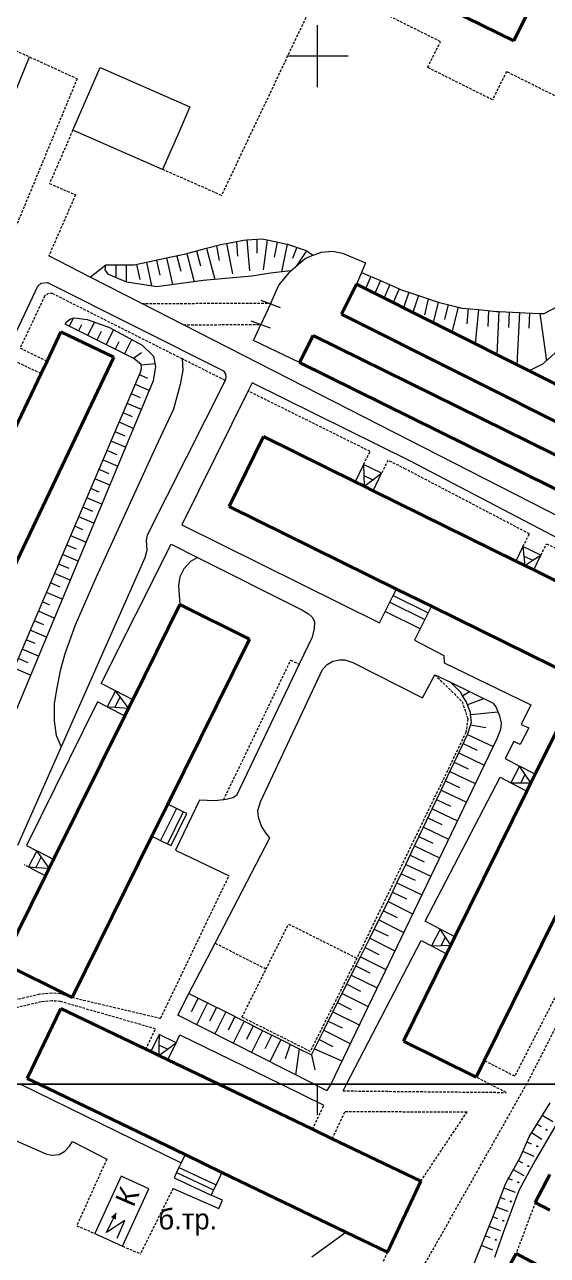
# Model space of a CAD drawing. Extents: x 1000 to 4000, y -5000 to -1000.
# Drawn here: x 2743 to 2844.7, y -3033.3 to -2793.9 of the extents above; entities that cross this region are included whole.
import ezdxf
from ezdxf.enums import TextEntityAlignment as Align

# ---------------------------------------------------------------- set-up
doc = ezdxf.new("R2010")
doc.units = 0
doc.header["$MEASUREMENT"] = 0
doc.linetypes.add('DASHDOT', pattern=[1, 0.5, -0.25, 0, -0.25])
doc.linetypes.add('DASHED', pattern=[0.75, 0.5, -0.25])
for name, color, linetype in [('1', 7, 'CONTINUOUS'), ('11', 7, 'CONTINUOUS'), ('16', 7, 'CONTINUOUS'), ('17', 7, 'CONTINUOUS'), ('24', 7, 'CONTINUOUS'), ('37', 7, 'CONTINUOUS'), ('40', 7, 'CONTINUOUS'), ('6', 7, 'CONTINUOUS'), ('7', 7, 'CONTINUOUS')]:
    doc.layers.add(name, color=color, linetype=linetype)
doc.styles.get("Standard").update_dxf_attribs({"font": 'txt', "height": 0.2})

msp = doc.modelspace()

# ---------------------------------------------------------------- linework, layer by layer
at = {"layer": '1', "color": 253, "linetype": 'Continuous', "lineweight": 0}
for p, q in [((2800, -2806.06), (2800, -2794.02)), ((2805.96, -2800), (2794.04, -2800)), ((3000, -3000), (2000, -3000)), ((2000, -3000), (3000, -3000)), ((2800, -3005.98), (2800, -3000))]:
    msp.add_line(p, q, dxfattribs=at)
at = {"layer": '11', "color": 253, "linetype": 'Continuous', "lineweight": 0}
for p, q in [((2752.37, -2814.4), (2757.7, -2802.24)), ((2757.7, -2802.24), (2775.16, -2809.88)), ((2775.16, -2809.88), (2772.98, -2814.87)), ((2769.84, -2822.05), (2752.37, -2814.4)), ((2772.98, -2814.87), (2769.84, -2822.05)), ((2797.67, -2839.3), (2799.14, -2838.75)), ((2799.14, -2838.75), (2800.78, -2838.14)), ((2800.78, -2838.14), (2802.93, -2837.94)), ((2802.93, -2837.94), (2804.87, -2838.33)), ((2804.87, -2838.33), (2809.34, -2840.24)), ((2794.81, -2841.77), (2797.67, -2839.3)), ((2809.34, -2840.24), (2808.55, -2842.08)), ((2792.48, -2844.56), (2794.81, -2841.77)), ((2808.55, -2842.08), (2807.58, -2844.36)), ((2790.88, -2848.06), (2792.48, -2844.56)), ((2792.77, -2848.95), (2789.01, -2847.57)), ((2790.85, -2852.92), (2787.09, -2851.54)), ((2787.55, -2855.34), (2788.97, -2852.23)), ((2796.51, -2859.64), (2787.55, -2855.34))]:
    msp.add_line(p, q, dxfattribs=at)
at = {"layer": '16', "color": 253, "linetype": 'Continuous', "lineweight": 0}
for p, q in [((2761.74, -3017.87), (2756.62, -3029)), ((2767.17, -3020.37), (2761.74, -3017.87)), ((2762.05, -3031.5), (2767.17, -3020.37)), ((2758.91, -3028.82), (2760.81, -3024.98)), ((2762.46, -3026.48), (2758.91, -3028.82)), ((2761, -3029.91), (2762.46, -3026.48)), ((2756.62, -3029), (2762.05, -3031.5))]:
    msp.add_line(p, q, dxfattribs=at)
msp.add_solid([(2760.81, -3024.98), (2760.75, -3026.31), (2759.76, -3025.86)], dxfattribs=at)
at = {"layer": '24', "color": 253, "linetype": 'DASHED', "lineweight": 0}
for p, q in [((2800.93, -2785.74), (2781.29, -2827.12)), ((2823.92, -2797.21), (2800.93, -2785.74)), ((2714.59, -2786.7), (2743.96, -2800.18)), ((2821.42, -2802.21), (2823.92, -2797.21)), ((2743.96, -2800.18), (2753.2, -2804.41)), ((2834.03, -2808.51), (2821.42, -2802.21)), ((2836.77, -2803.03), (2834.03, -2808.51)), ((2902.51, -2835.85), (2836.77, -2803.03)), ((2753.2, -2804.41), (2740.37, -2835.36)), ((2752.37, -2814.4), (2747.83, -2824.79)), ((2781.29, -2827.12), (2769.84, -2822.05)), ((2747.83, -2824.79), (2752.88, -2827)), ((2752.88, -2827), (2747.68, -2838.88)), ((2747.65, -2846.18), (2746.88, -2846.7)), ((2748.37, -2846.18), (2747.65, -2846.18)), ((2773.66, -2858.91), (2748.37, -2846.18)), ((2746.88, -2846.7), (2742.09, -2856.81)), ((2765.78, -2848.13), (2790.88, -2848.06)), ((2773.89, -2852.27), (2788.97, -2852.23)), ((2742.09, -2856.81), (2747.35, -2859.32)), ((2746.18, -2861.78), (2740.92, -2859.27)), ((2782, -2863.1), (2773.66, -2858.91)), ((2810.21, -2876.91), (2786.47, -2865.15)), ((2808.96, -2879.43), (2810.21, -2876.91)), ((2813.7, -2878.64), (2812.47, -2881.12)), ((2817.13, -2880.34), (2813.7, -2878.64)), ((2841.24, -2892.95), (2817.13, -2880.34)), ((2839.97, -2895.4), (2841.24, -2892.95)), ((2843.47, -2897.08), (2844.57, -2894.86)), ((2844.57, -2894.86), (2864.7, -2904.81)), ((2781.72, -2944.66), (2794.75, -2917.52)), ((2794.75, -2917.52), (2796.43, -2918.32)), ((2822.81, -2920.34), (2828.13, -2925.57)), ((2828.13, -2925.57), (2829.25, -2928.93)), ((2829.25, -2928.93), (2828.88, -2931.55)), ((2828.88, -2931.55), (2807.65, -2975.48)), ((2743.75, -2957.72), (2742.97, -2957.32)), ((2769.45, -2987.17), (2782.76, -2959.45)), ((2789.96, -2977.61), (2794.35, -2968.83)), ((2794.35, -2968.83), (2807.65, -2975.48)), ((2789.96, -2977.61), (2780.05, -2972.58)), ((2851.97, -2971.82), (2838.37, -2998.44)), ((2854.44, -2973.05), (2840.67, -3000)), ((2807.65, -2975.48), (2798.58, -2993.61)), ((2785.28, -2986.96), (2789.96, -2977.61)), ((2745.94, -2982.5), (2727.73, -2986.79)), ((2748.31, -2982.28), (2745.94, -2982.5)), ((2749.88, -2982.42), (2748.31, -2982.28)), ((2752.21, -2983.1), (2749.88, -2982.42)), ((2746.18, -2983.98), (2727.82, -2988.31)), ((2748.32, -2983.78), (2746.18, -2983.98)), ((2749.94, -2983.91), (2748.32, -2983.78)), ((2751.13, -2984.25), (2749.94, -2983.91)), ((2768.46, -2989.24), (2751.13, -2984.25)), ((2752.21, -2983.1), (2769.45, -2987.17)), ((2798.58, -2993.61), (2785.28, -2986.96)), ((2766.56, -2993.18), (2768.46, -2989.24)), ((2838.37, -2998.44), (2832.45, -2995.42)), ((2833.57, -3000), (2830.87, -2998.62)), ((2804.96, -3001.29), (2836.69, -3001.59)), ((2819.85, -3036.78), (2840.67, -3000)), ((2836.69, -3001.59), (2833.57, -3000)), ((2799.02, -3008.75), (2801.23, -3004.05)), ((2802.87, -3010.6), (2805.36, -3005.3)), ((2805.36, -3005.3), (2829.11, -3005.37)), ((2820.09, -3018.85), (2829.11, -3005.37)), ((2758.96, -3014.58), (2753.12, -3027.51)), ((2771.88, -3020.26), (2765.51, -3032.98)), ((2842.38, -3023.01), (2838.64, -3032.91)), ((2753.12, -3027.51), (2756.62, -3029)), ((2762.05, -3031.5), (2765.51, -3032.98)), ((2813.6, -3032.65), (2812.66, -3034.64))]:
    msp.add_line(p, q, dxfattribs=at)
at = {"layer": '24', "color": 253, "linetype": 'Continuous', "lineweight": 0}
for p, q in [((2755.76, -2843.01), (2747.68, -2838.88)), ((2746.23, -2844.16), (2747.41, -2844.05)), ((2747.41, -2844.05), (2781.66, -2861.2)), ((2765.78, -2848.13), (2755.76, -2843.01)), ((2700.99, -2938.91), (2745.58, -2844.75)), ((2745.58, -2844.75), (2746.23, -2844.16)), ((2773.89, -2852.27), (2765.78, -2848.13)), ((2790.88, -2848.06), (2788.97, -2852.23)), ((2881.57, -2907.26), (2773.89, -2852.27)), ((2782, -2863.1), (2766.86, -2893.19)), ((2781.66, -2861.2), (2782.05, -2861.89)), ((2782.03, -2863.05), (2782, -2863.1)), ((2782.16, -2862.49), (2782.03, -2863.05)), ((2782.05, -2861.89), (2782.16, -2862.49)), ((2786.47, -2865.15), (2773.59, -2891.16)), ((2787.27, -2863.55), (2786.47, -2865.15)), ((2817.94, -2878.74), (2787.27, -2863.55)), ((2880.44, -2911.42), (2817.94, -2878.74)), ((2773.59, -2891.16), (2812.08, -2910.24)), ((2766.86, -2893.19), (2766.61, -2894.23)), ((2766.61, -2894.23), (2766.74, -2896.18)), ((2757.89, -2922.05), (2771.51, -2894.95)), ((2766.74, -2896.18), (2766.37, -2897.6)), ((2771.51, -2894.95), (2776.62, -2897.52)), ((2766.37, -2897.6), (2750.08, -2934.37)), ((2776.62, -2897.52), (2796.96, -2907.75)), ((2796.96, -2907.75), (2798.24, -2908.52)), ((2798.24, -2908.52), (2798.95, -2909.17)), ((2812.08, -2910.24), (2813.16, -2908.05)), ((2798.95, -2909.17), (2799.4, -2910.01)), ((2799.4, -2910.01), (2799.34, -2911.37)), ((2798.95, -2913.06), (2796.43, -2918.32)), ((2799.34, -2911.37), (2798.95, -2913.06)), ((2819.98, -2911.42), (2818.85, -2913.63)), ((2818.85, -2913.63), (2824.59, -2916.58)), ((2801.85, -2918.33), (2802.95, -2917.68)), ((2802.95, -2917.68), (2804.25, -2917.42)), ((2804.25, -2917.42), (2805.29, -2917.42)), ((2805.29, -2917.42), (2806.85, -2917.94)), ((2806.85, -2917.94), (2820.41, -2924.82)), ((2824.59, -2916.58), (2824.63, -2918.06)), ((2824.63, -2918.06), (2841.51, -2926.18)), ((2796.43, -2918.32), (2784.22, -2943.82)), ((2788.87, -2945.07), (2800.94, -2919.3)), ((2800.94, -2919.3), (2801.85, -2918.33)), ((2820.41, -2924.82), (2822.81, -2920.34)), ((2822.81, -2920.34), (2825.86, -2921.82)), ((2760.68, -2923.45), (2757.89, -2922.05)), ((2825.86, -2921.82), (2834.17, -2925.86)), ((2757.18, -2925.64), (2743.32, -2953.59)), ((2759.06, -2926.57), (2757.18, -2925.64)), ((2834.17, -2925.86), (2834.76, -2926.7)), ((2834.76, -2926.7), (2835.4, -2928.33)), ((2841.51, -2926.18), (2839.65, -2930.03)), ((2835.4, -2928.33), (2835.73, -2929.76)), ((2835.73, -2929.76), (2835.6, -2930.99)), ((2839.65, -2930.03), (2841.13, -2930.64)), ((2835.6, -2930.99), (2834.89, -2932.81)), ((2841.13, -2930.64), (2839.41, -2933.94)), ((2750.08, -2934.37), (2741.58, -2953.55)), ((2834.89, -2932.81), (2802.55, -3000)), ((2838.2, -2933.31), (2836.48, -2936.64)), ((2839.41, -2933.94), (2838.2, -2933.31)), ((2836.48, -2936.64), (2839.31, -2938.11)), ((2820.93, -2968.3), (2835.51, -2940.26)), ((2835.51, -2940.26), (2837.62, -2941.36)), ((2782.21, -2944.6), (2781.72, -2944.66)), ((2783.51, -2944.28), (2782.21, -2944.6)), ((2784.22, -2943.82), (2783.51, -2944.28)), ((2777.02, -2944.73), (2772.35, -2954.45)), ((2780, -2944.86), (2777.02, -2944.73)), ((2781.72, -2944.66), (2780, -2944.86)), ((2788.35, -2946.75), (2788.87, -2945.07)), ((2788.49, -2948.02), (2788.35, -2946.75)), ((2789.07, -2949.78), (2788.49, -2948.02)), ((2789.91, -2951.08), (2789.07, -2949.78)), ((2790.69, -2952.05), (2789.91, -2951.08)), ((2743.32, -2953.59), (2745.37, -2954.61)), ((2780.05, -2972.58), (2790.69, -2952.05)), ((2772.35, -2954.45), (2782.76, -2959.45)), ((2823.86, -2969.82), (2820.93, -2968.3)), ((2774.97, -2982.36), (2780.05, -2972.58)), ((2805.63, -3000), (2820.17, -2972.03)), ((2820.17, -2972.03), (2822.17, -2973.07)), ((2772.78, -2986.57), (2774.97, -2982.36)), ((2799.36, -3000), (2772.78, -2986.57)), ((2772.46, -2991.97), (2773.21, -2990.41)), ((2773.21, -2990.41), (2792.91, -3000)), ((2742.16, -3000), (2773.45, -3015.26)), ((2792.91, -3000), (2801.23, -3004.05)), ((2799.36, -3000), (2801.83, -3001.2)), ((2802.55, -3000), (2801.83, -3001.2)), ((2804.96, -3001.29), (2805.63, -3000)), ((2732.84, -3007.27), (2747.14, -3013.51)), ((2751.7, -3012.05), (2752.27, -3011.15)), ((2752.27, -3011.15), (2758.96, -3014.58)), ((2747.14, -3013.51), (2748.21, -3013.8)), ((2748.21, -3013.8), (2749.73, -3013.68)), ((2749.73, -3013.68), (2750.8, -3013.01)), ((2750.8, -3013.01), (2751.7, -3012.05)), ((2771.88, -3020.26), (2780.78, -3024.15)), ((2781.49, -3022.53), (2779.29, -3021.56)), ((2780.78, -3024.15), (2781.49, -3022.53))]:
    msp.add_line(p, q, dxfattribs=at)
at = {"layer": '37', "color": 253, "linetype": 'Continuous', "lineweight": 0}
for p, q in [((2778.39, -2837.39), (2781.42, -2836.6)), ((2780.32, -2836.89), (2780.86, -2839.75)), ((2781.42, -2836.6), (2782.27, -2836.44)), ((2782.27, -2836.44), (2785.57, -2835.82)), ((2782.27, -2836.44), (2783.46, -2842.38)), ((2784.23, -2836.07), (2784.43, -2838.91)), ((2785.57, -2835.82), (2786.22, -2835.77)), ((2786.22, -2835.77), (2789.21, -2835.56)), ((2786.22, -2835.77), (2786.72, -2841.77)), ((2788.17, -2835.63), (2788.19, -2838.36)), ((2789.21, -2835.56), (2790.19, -2835.76)), ((2790.19, -2835.76), (2789.43, -2841.61)), ((2790.19, -2835.76), (2794.1, -2836.59)), ((2792.14, -2836.18), (2791.53, -2839.11)), ((2794.1, -2836.59), (2792.96, -2841.98)), ((2794.1, -2836.59), (2794.14, -2836.6)), ((2794.14, -2836.6), (2797.61, -2837.73)), ((2766.71, -2840.11), (2770.62, -2839.27)), ((2770.62, -2839.27), (2774.02, -2838.55)), ((2770.62, -2839.27), (2771.73, -2844.47)), ((2772.59, -2838.92), (2773.36, -2841.82)), ((2774.02, -2838.55), (2774.52, -2838.41)), ((2774.52, -2838.41), (2778.39, -2837.39)), ((2774.52, -2838.41), (2775.97, -2843.89)), ((2776.46, -2837.9), (2777.22, -2840.8)), ((2778.39, -2837.39), (2779.99, -2843.44)), ((2795.94, -2837.19), (2795.13, -2839.41)), ((2797.87, -2837.9), (2795.93, -2840.81)), ((2797.61, -2837.73), (2797.87, -2837.9)), ((2797.87, -2837.9), (2799.14, -2838.75)), ((2758.68, -2841.57), (2758.76, -2840.62)), ((2759.33, -2842.47), (2758.68, -2841.57)), ((2758.76, -2840.62), (2762.76, -2840.62)), ((2760.76, -2840.62), (2760.76, -2843.07)), ((2762.76, -2840.62), (2762.76, -2843.91)), ((2762.76, -2840.62), (2764.28, -2840.62)), ((2764.28, -2840.62), (2766.71, -2840.11)), ((2764.75, -2840.52), (2765.38, -2843.46)), ((2766.71, -2840.11), (2767.69, -2844.71)), ((2768.66, -2839.69), (2769.29, -2842.62)), ((2762.9, -2843.97), (2759.33, -2842.47)), ((2768.74, -2844.88), (2762.9, -2843.97)), ((2777.75, -2843.64), (2768.74, -2844.88)), ((2787.18, -2842.8), (2777.75, -2843.64)), ((2790.86, -2842.22), (2787.18, -2842.8)), ((2794.81, -2841.77), (2790.86, -2842.22)), ((2808.55, -2842.08), (2812.22, -2843.67)), ((2810.39, -2842.88), (2809.36, -2845.26)), ((2812.22, -2843.67), (2811.15, -2846.15)), ((2812.22, -2843.67), (2815.89, -2845.26)), ((2862.28, -2843.4), (2843.78, -2859.96)), ((2814.06, -2844.47), (2812.94, -2847.05)), ((2815.89, -2845.26), (2814.73, -2847.95)), ((2815.89, -2845.26), (2816.15, -2845.38)), ((2816.15, -2845.38), (2819.66, -2846.59)), ((2817.78, -2845.94), (2816.8, -2848.77)), ((2819.66, -2846.59), (2818.53, -2849.86)), ((2819.66, -2846.59), (2823.29, -2847.84)), ((2821.55, -2847.24), (2820.8, -2850.32)), ((2823.45, -2847.88), (2822.49, -2851.84)), ((2823.29, -2847.84), (2823.45, -2847.88)), ((2823.45, -2847.88), (2827.34, -2848.83)), ((2825.39, -2848.36), (2824.68, -2851.27)), ((2827.34, -2848.83), (2826.16, -2853.69)), ((2827.34, -2848.83), (2828.09, -2849.01)), ((2844.08, -2850.08), (2846.68, -2848.72)), ((2751.14, -2851.71), (2751.92, -2851.12)), ((2752.49, -2850.92), (2751.67, -2852.56)), ((2751.92, -2851.12), (2752.7, -2850.95)), ((2752.7, -2850.95), (2755.17, -2851.27)), ((2828.09, -2849.01), (2831.3, -2849.32)), ((2829.31, -2849.13), (2829.02, -2852.11)), ((2831.3, -2849.32), (2830.66, -2855.95)), ((2831.3, -2849.32), (2834.84, -2849.66)), ((2833.28, -2849.59), (2833.15, -2852.59)), ((2834.84, -2849.66), (2835.28, -2849.68)), ((2835.28, -2849.68), (2834.89, -2858.07)), ((2835.28, -2849.68), (2839.28, -2849.87)), ((2837.28, -2849.78), (2837.14, -2852.77)), ((2839.28, -2849.87), (2838.81, -2860.04)), ((2839.28, -2849.87), (2840.43, -2849.92)), ((2840.43, -2849.92), (2843.28, -2850.05)), ((2841.28, -2849.96), (2841.14, -2852.95)), ((2843.28, -2850.05), (2844.55, -2859.28)), ((2843.28, -2850.05), (2844.08, -2850.08)), ((2750.88, -2852.16), (2751.14, -2851.71)), ((2764.25, -2858.85), (2750.88, -2852.16)), ((2754.04, -2852.29), (2753.46, -2853.45)), ((2755.17, -2851.27), (2759.51, -2852.77)), ((2756.55, -2851.75), (2755.25, -2854.35)), ((2757.89, -2853.55), (2757.04, -2855.24)), ((2760.3, -2853.19), (2758.83, -2856.14)), ((2759.51, -2852.77), (2765.88, -2856.21)), ((2761.33, -2855.61), (2760.62, -2857.03)), ((2763.82, -2855.1), (2762.41, -2857.93)), ((2765.73, -2857.75), (2764.19, -2858.82)), ((2765.88, -2856.21), (2768.08, -2858.35)), ((2768.08, -2858.35), (2768.47, -2860.36)), ((2765.68, -2860.02), (2764.25, -2858.85)), ((2765.55, -2861.51), (2765.74, -2860.8)), ((2768.38, -2859.89), (2765.68, -2860.11)), ((2765.74, -2860.8), (2765.68, -2860.02)), ((2768.47, -2860.36), (2768.02, -2863.16)), ((2843.78, -2859.96), (2841.18, -2861.23)), ((2729.14, -2946.63), (2765.55, -2861.51)), ((2768.02, -2863.16), (2734.16, -2944.36)), ((2766.96, -2862.74), (2765.32, -2862.04)), ((2767.24, -2865.03), (2764.54, -2863.88)), ((2765.7, -2868.72), (2762.96, -2867.56)), ((2765.51, -2866.47), (2763.75, -2865.72)), ((2764, -2870.18), (2762.18, -2869.39)), ((2764.16, -2872.42), (2761.39, -2871.23)), ((2762.62, -2876.11), (2759.82, -2874.91)), ((2762.58, -2873.92), (2760.6, -2873.07)), ((2760.96, -2877.57), (2759.03, -2876.75)), ((2761.08, -2879.8), (2758.24, -2878.59)), ((2759.54, -2883.49), (2756.67, -2882.27)), ((2759.45, -2881.28), (2757.46, -2880.43)), ((2757.52, -2884.8), (2755.89, -2884.11)), ((2758, -2887.18), (2755.1, -2885.94)), ((2756.28, -2888.62), (2754.31, -2887.78)), ((2754.31, -2892.13), (2752.74, -2891.46)), ((2756.46, -2890.88), (2753.53, -2889.62)), ((2754.92, -2894.57), (2751.95, -2893.3)), ((2753.05, -2895.95), (2751.17, -2895.14)), ((2751.67, -2899.7), (2749.59, -2898.82)), ((2753.38, -2898.26), (2750.38, -2896.98)), ((2751.84, -2901.95), (2748.81, -2900.66)), ((2749.87, -2903.29), (2748.02, -2902.49)), ((2747.88, -2906.78), (2746.45, -2906.17)), ((2750.3, -2905.65), (2747.23, -2904.33)), ((2748.76, -2909.34), (2745.66, -2908.01)), ((2746.73, -2910.64), (2744.87, -2909.85)), ((2747.22, -2913.03), (2744.09, -2911.69)), ((2745.68, -2916.72), (2742.51, -2915.37)), ((2745.01, -2914.26), (2743.3, -2913.53)), ((2743.69, -2918.05), (2741.73, -2917.2)), ((2744.15, -2920.41), (2740.94, -2919.04)), ((2827.8, -2923.76), (2825.86, -2921.82)), ((2828.2, -2924.43), (2827.8, -2923.76)), ((2828.2, -2924.43), (2829.55, -2923.61)), ((2828.9, -2925.57), (2828.2, -2924.43)), ((2829.24, -2926.14), (2832.39, -2924.99)), ((2829.74, -2927.72), (2828.9, -2925.57)), ((2829.78, -2928.07), (2829.74, -2927.72)), ((2829.78, -2928.07), (2835.08, -2927.53)), ((2829.22, -2931.87), (2829.94, -2929.6)), ((2829.94, -2929.6), (2829.78, -2928.07)), ((2829.78, -2930.08), (2832.77, -2930.58)), ((2827.47, -2935.56), (2829.19, -2931.95)), ((2829.19, -2931.95), (2829.22, -2931.87)), ((2829.19, -2931.95), (2834.16, -2934.31)), ((2828.33, -2933.75), (2831.04, -2935.04)), ((2825.75, -2939.17), (2827.47, -2935.56)), ((2826.61, -2937.37), (2829.32, -2938.66)), ((2827.47, -2935.56), (2832.43, -2937.92)), ((2824.03, -2942.78), (2825.75, -2939.17)), ((2825.75, -2939.17), (2830.69, -2941.52)), ((2824.89, -2940.98), (2827.6, -2942.27)), ((2822.31, -2946.4), (2824.03, -2942.78)), ((2823.17, -2944.59), (2825.88, -2945.88)), ((2824.03, -2942.78), (2828.96, -2945.13)), ((2820.59, -2950.01), (2822.31, -2946.4)), ((2822.31, -2946.4), (2827.22, -2948.73)), ((2821.45, -2948.2), (2824.16, -2949.49)), ((2818.88, -2953.62), (2820.59, -2950.01)), ((2820.59, -2950.01), (2825.49, -2952.34)), ((2817.16, -2957.23), (2818.88, -2953.62)), ((2818.88, -2953.62), (2823.75, -2955.94)), ((2819.74, -2951.81), (2822.45, -2953.1)), ((2818.02, -2955.43), (2820.73, -2956.72)), ((2815.44, -2960.84), (2817.16, -2957.23)), ((2817.16, -2957.23), (2822.02, -2959.54)), ((2813.85, -2964.18), (2815.44, -2960.84)), ((2815.44, -2960.84), (2820.28, -2963.15)), ((2816.3, -2959.04), (2819.01, -2960.33)), ((2814.58, -2962.65), (2817.29, -2963.94)), ((2811.93, -2968.03), (2813.72, -2964.45)), ((2813.72, -2964.45), (2813.85, -2964.18)), ((2813.72, -2964.45), (2818.5, -2966.85)), ((2810.14, -2971.61), (2811.93, -2968.03)), ((2811.93, -2968.03), (2816.77, -2970.45)), ((2812.82, -2966.24), (2815.51, -2967.58)), ((2811.03, -2969.82), (2813.72, -2971.16)), ((2808.35, -2975.19), (2810.14, -2971.61)), ((2810.14, -2971.61), (2815.03, -2974.06)), ((2806.56, -2978.76), (2808.35, -2975.19)), ((2808.35, -2975.19), (2813.3, -2977.66)), ((2809.24, -2973.4), (2811.93, -2974.74)), ((2807.46, -2976.98), (2810.14, -2978.32)), ((2804.77, -2982.34), (2806.56, -2978.76)), ((2806.56, -2978.76), (2811.57, -2981.26)), ((2774.97, -2982.36), (2778.55, -2984.15)), ((2802.99, -2985.92), (2804.77, -2982.34)), ((2804.77, -2982.34), (2809.83, -2984.87)), ((2805.67, -2980.55), (2808.35, -2981.9)), ((2776.76, -2983.25), (2775.42, -2985.93)), ((2778.55, -2984.15), (2776.42, -2988.41)), ((2778.55, -2984.15), (2782.13, -2985.94)), ((2780.34, -2985.04), (2778.99, -2987.72)), ((2803.88, -2984.13), (2806.56, -2985.47)), ((2782.13, -2985.94), (2779.99, -2990.21)), ((2782.13, -2985.94), (2785.7, -2987.73)), ((2783.91, -2986.83), (2782.57, -2989.51)), ((2801.2, -2989.5), (2802.99, -2985.92)), ((2802.09, -2987.71), (2804.78, -2989.05)), ((2802.99, -2985.92), (2808.09, -2988.47)), ((2785.7, -2987.73), (2783.56, -2992.02)), ((2785.7, -2987.73), (2789.28, -2989.52)), ((2787.49, -2988.62), (2786.15, -2991.3)), ((2789.28, -2989.52), (2787.13, -2993.82)), ((2789.28, -2989.52), (2792.86, -2991.31)), ((2799.41, -2993.08), (2801.2, -2989.5)), ((2801.2, -2989.5), (2806.36, -2992.08)), ((2791.07, -2990.41), (2789.73, -2993.09)), ((2792.86, -2991.31), (2790.7, -2995.62)), ((2792.86, -2991.31), (2796.43, -2993.1)), ((2794.65, -2992.2), (2793.72, -2995.04)), ((2800.3, -2991.29), (2802.99, -2992.63)), ((2796.43, -2993.1), (2795.68, -2998.14)), ((2796.43, -2993.1), (2798.81, -2994.28)), ((2798.81, -2994.28), (2799.41, -2993.08)), ((2798.81, -2994.28), (2799.49, -2997.17)), ((2799.41, -2993.08), (2804.75, -2995.43)), ((2841.18, -3010.21), (2845.24, -3003.61)), ((2847.99, -3005.2), (2842.33, -3014.85)), ((2845.78, -3007.32), (2843.73, -3006.06)), ((2843.54, -3008.29), (2842.69, -3007.76)), ((2839.44, -3014.27), (2841.18, -3010.21)), ((2841.66, -3011.64), (2840.74, -3011.25)), ((2843.68, -3010.73), (2841.64, -3009.47)), ((2842.15, -3014.03), (2839.95, -3013.09)), ((2836.66, -3019.25), (2839.44, -3014.27)), ((2839.97, -3015.38), (2839.09, -3014.89)), ((2842.33, -3014.85), (2839.17, -3020.66)), ((2837.95, -3018.68), (2837.01, -3018.32)), ((2840.21, -3017.81), (2838.12, -3016.64)), ((2834.11, -3025.85), (2836.66, -3019.25)), ((2839.17, -3020.66), (2836.21, -3028.72)), ((2838.53, -3021.05), (2836.29, -3020.19)), ((2836.51, -3022.41), (2835.57, -3022.05)), ((2830.51, -3034.89), (2834.11, -3025.85)), ((2835.06, -3026.16), (2834.13, -3025.78)), ((2837.09, -3024.78), (2834.85, -3023.92)), ((2835.62, -3028.53), (2833.39, -3027.64)), ((2833.58, -3029.87), (2832.65, -3029.5)), ((2836.21, -3028.72), (2834.43, -3033.67)), ((2834.14, -3032.25), (2831.91, -3031.36))]:
    msp.add_line(p, q, dxfattribs=at)
at = {"layer": '37', "color": 253, "linetype": 'DASHDOT', "lineweight": 0}
for centre in [(2844.58, -3008.86), (2842.77, -3012.06), (2841.03, -3015.91), (2839.08, -3019.06), (2837.64, -3022.79), (2836.19, -3026.54), (2834.71, -3030.26)]:
    msp.add_circle(centre, 0.1, dxfattribs=at)
at = {"layer": '40', "color": 253, "linetype": 'Continuous', "lineweight": 0}
for p, q in [((2733.16, -2826.48), (2743.96, -2800.18)), ((2755.76, -2843.01), (2758.76, -2840.62)), ((2773.66, -2858.91), (2773.8, -2861.09)), ((2773.8, -2861.09), (2773.28, -2863.89)), ((2773.28, -2863.89), (2771.98, -2868.67)), ((2771.98, -2868.67), (2768.47, -2876.14)), ((2768.47, -2876.14), (2756.93, -2901.35)), ((2775.29, -2898.29), (2773.99, -2899.72)), ((2776.62, -2897.52), (2775.29, -2898.29)), ((2756.93, -2901.35), (2752.84, -2910.71)), ((2773.21, -2901.28), (2772.95, -2902.97)), ((2773.99, -2899.72), (2773.21, -2901.28)), ((2772.95, -2902.97), (2773.2, -2906.7)), ((2752.84, -2910.71), (2750.78, -2916.27)), ((2750.78, -2916.27), (2749.87, -2919.59)), ((2749.87, -2919.59), (2749.28, -2922.9)), ((2749.28, -2922.9), (2748.76, -2925.95)), ((2748.76, -2925.95), (2748.76, -2929.33)), ((2748.76, -2929.33), (2749.15, -2932.18)), ((2749.15, -2932.18), (2750.08, -2934.37)), ((2798.9, -3033.55), (2805.5, -3028.75))]:
    msp.add_line(p, q, dxfattribs=at)
at = {"layer": '6', "color": 253, "linetype": 'Continuous', "lineweight": 40}
for p, q in [((2788.43, -2772.67), (2838.2, -2797.03)), ((2838.2, -2797.03), (2847.71, -2777.59)), ((2807.58, -2844.36), (2804.66, -2850.18)), ((2841.18, -2861.23), (2807.58, -2844.36)), ((2804.66, -2850.18), (2886.93, -2891.47)), ((2750.05, -2853.66), (2747.35, -2859.32)), ((2760.36, -2858.58), (2750.05, -2853.66)), ((2796.51, -2859.64), (2799.14, -2854.33)), ((2799.14, -2854.33), (2884.8, -2896.62)), ((2721.29, -2940.51), (2760.36, -2858.58)), ((2747.35, -2859.32), (2746.18, -2861.78)), ((2882.18, -2901.93), (2796.51, -2859.64)), ((2746.18, -2861.78), (2739.1, -2876.61)), ((2889.85, -2885.66), (2841.18, -2861.23)), ((2782.76, -2887.63), (2789.46, -2874.03)), ((2789.46, -2874.03), (2807.32, -2882.83)), ((2807.32, -2882.83), (2809.07, -2883.69)), ((2809.07, -2883.69), (2810.82, -2884.55)), ((2810.82, -2884.55), (2838.6, -2898.24)), ((2815.33, -2903.67), (2782.76, -2887.63)), ((2838.6, -2898.24), (2840.34, -2899.1)), ((2840.34, -2899.1), (2842.09, -2899.96)), ((2842.09, -2899.96), (2858.94, -2908.26)), ((2822.15, -2907.03), (2815.33, -2903.67)), ((2773.2, -2906.7), (2764.03, -2925.2)), ((2786.76, -2913.42), (2773.2, -2906.7)), ((2851.39, -2921.43), (2822.15, -2907.03)), ((2770.83, -2945.53), (2786.76, -2913.42)), ((2851.39, -2921.43), (2842.36, -2939.7)), ((2764.03, -2925.2), (2763.22, -2926.82)), ((2763.22, -2926.82), (2762.47, -2928.34)), ((2762.47, -2928.34), (2748.61, -2956.29)), ((2842.36, -2939.7), (2841.52, -2941.39)), ((2841.52, -2941.39), (2840.74, -2942.98)), ((2840.74, -2942.98), (2826.73, -2971.32)), ((2767.75, -2951.75), (2770.83, -2945.53)), ((2752.21, -2983.1), (2767.75, -2951.75)), ((2748.61, -2956.29), (2747.78, -2957.97)), ((2747.78, -2957.97), (2747.05, -2959.44)), ((2747.05, -2959.44), (2738.65, -2976.38)), ((2832.45, -2995.42), (2846.37, -2967.26)), ((2825.92, -2972.96), (2825.11, -2974.6)), ((2826.73, -2971.32), (2825.92, -2972.96)), ((2825.11, -2974.6), (2816.7, -2991.62)), ((2738.65, -2976.38), (2752.21, -2983.1)), ((2750.03, -2985.25), (2743.48, -2998.9)), ((2766.56, -2993.18), (2750.03, -2985.25)), ((2816.7, -2991.62), (2830.87, -2998.62)), ((2767.53, -2993.65), (2766.56, -2993.18)), ((2769.09, -2994.4), (2767.53, -2993.65)), ((2770.85, -2995.24), (2769.09, -2994.4)), ((2780.76, -3000), (2770.85, -2995.24)), ((2830.87, -2998.62), (2832.45, -2995.42)), ((2743.48, -2998.9), (2745.78, -3000)), ((2745.78, -3000), (2774.2, -3013.68)), ((2799.02, -3008.75), (2780.76, -3000)), ((2802.87, -3010.6), (2799.02, -3008.75)), ((2820.09, -3018.85), (2802.87, -3010.6)), ((2774.2, -3013.68), (2781.37, -3017.14)), ((2781.37, -3017.14), (2805.5, -3028.75)), ((2845.22, -3017.58), (2842.38, -3023.01)), ((2813.6, -3032.65), (2820.09, -3018.85)), ((2842.38, -3023.01), (2845.21, -3024.49)), ((2805.5, -3028.75), (2813.6, -3032.65)), ((2838.64, -3032.91), (2835.88, -3038.06)), ((2848.24, -3038.05), (2838.64, -3032.91))]:
    msp.add_line(p, q, dxfattribs=at)
at = {"layer": '7', "color": 253, "linetype": 'Continuous', "lineweight": 0}
for p, q in [((2808.96, -2879.43), (2807.32, -2882.83)), ((2812.47, -2881.12), (2808.96, -2879.43)), ((2808.96, -2879.43), (2809.02, -2881.56)), ((2809.02, -2881.56), (2810.77, -2882.41)), ((2809.02, -2881.56), (2809.07, -2883.69)), ((2810.77, -2882.41), (2812.47, -2881.12)), ((2810.82, -2884.55), (2812.47, -2881.12)), ((2809.07, -2883.69), (2810.77, -2882.41)), ((2809.07, -2883.69), (2809.07, -2883.69)), ((2839.97, -2895.4), (2838.6, -2898.24)), ((2843.47, -2897.08), (2839.97, -2895.4)), ((2839.97, -2895.4), (2840.16, -2897.25)), ((2840.16, -2897.25), (2841.91, -2898.09)), ((2840.16, -2897.25), (2840.34, -2899.1)), ((2840.34, -2899.1), (2841.91, -2898.09)), ((2840.34, -2899.1), (2840.34, -2899.1)), ((2841.91, -2898.09), (2843.47, -2897.08)), ((2842.09, -2899.96), (2843.47, -2897.08)), ((2814.7, -2904.96), (2815.33, -2903.67)), ((2813.16, -2908.05), (2814.05, -2906.26)), ((2814.05, -2906.26), (2814.7, -2904.96)), ((2814.05, -2906.26), (2820.87, -2909.63)), ((2814.7, -2904.96), (2821.51, -2908.33)), ((2819.98, -2911.42), (2813.16, -2908.05)), ((2821.51, -2908.33), (2820.87, -2909.63)), ((2822.15, -2907.03), (2821.51, -2908.33)), ((2820.87, -2909.63), (2819.98, -2911.42)), ((2760.68, -2923.45), (2759.06, -2926.57)), ((2761.55, -2924.61), (2760.54, -2926.66)), ((2764.03, -2925.2), (2760.68, -2923.45)), ((2761.55, -2924.61), (2760.68, -2923.45)), ((2763.22, -2926.82), (2761.55, -2924.61)), ((2759.06, -2926.57), (2762.47, -2928.34)), ((2759.06, -2926.57), (2760.54, -2926.66)), ((2760.54, -2926.66), (2763.22, -2926.82)), ((2763.22, -2926.82), (2763.22, -2926.82)), ((2839.31, -2938.11), (2837.62, -2941.36)), ((2842.36, -2939.7), (2839.31, -2938.11)), ((2840.42, -2939.75), (2839.31, -2938.11)), ((2839.57, -2941.37), (2840.42, -2939.75)), ((2841.52, -2941.39), (2840.42, -2939.75)), ((2837.62, -2941.36), (2840.74, -2942.98)), ((2837.62, -2941.36), (2839.57, -2941.37)), ((2839.57, -2941.37), (2841.52, -2941.39)), ((2841.52, -2941.39), (2841.52, -2941.39)), ((2772.51, -2946.35), (2769.45, -2952.59)), ((2773.85, -2947.01), (2770.8, -2953.24)), ((2772.51, -2946.35), (2770.83, -2945.53)), ((2773.85, -2947.01), (2772.51, -2946.35)), ((2774.53, -2947.34), (2773.85, -2947.01)), ((2771.48, -2953.58), (2774.53, -2947.34)), ((2767.75, -2951.75), (2769.45, -2952.59)), ((2769.45, -2952.59), (2770.8, -2953.24)), ((2770.8, -2953.24), (2771.48, -2953.58)), ((2745.37, -2954.61), (2743.75, -2957.72)), ((2746.21, -2955.77), (2745.19, -2957.81)), ((2748.61, -2956.29), (2745.37, -2954.61)), ((2746.21, -2955.77), (2745.37, -2954.61)), ((2747.78, -2957.97), (2746.21, -2955.77)), ((2743.75, -2957.72), (2747.05, -2959.44)), ((2743.75, -2957.72), (2745.19, -2957.81)), ((2745.19, -2957.81), (2747.78, -2957.97)), ((2747.78, -2957.97), (2747.78, -2957.97)), ((2823.86, -2969.82), (2822.17, -2973.07)), ((2826.73, -2971.32), (2823.86, -2969.82)), ((2824.89, -2971.39), (2823.86, -2969.82)), ((2822.17, -2973.07), (2824.05, -2973.02)), ((2822.17, -2973.07), (2825.11, -2974.6)), ((2824.05, -2973.02), (2824.89, -2971.39)), ((2824.05, -2973.02), (2825.92, -2972.96)), ((2825.92, -2972.96), (2824.89, -2971.39)), ((2825.92, -2972.96), (2825.92, -2972.96)), ((2769.15, -2990.34), (2767.53, -2993.65)), ((2769.12, -2992.37), (2769.09, -2994.4)), ((2769.15, -2990.34), (2769.12, -2992.37)), ((2770.77, -2993.18), (2769.12, -2992.37)), ((2772.46, -2991.97), (2769.15, -2990.34)), ((2770.77, -2993.18), (2772.46, -2991.97)), ((2770.85, -2995.24), (2772.46, -2991.97)), ((2769.09, -2994.4), (2770.77, -2993.18)), ((2769.09, -2994.4), (2769.09, -2994.4)), ((2774.2, -3013.68), (2773.45, -3015.26)), ((2773.02, -3016.18), (2772.55, -3017.18)), ((2773.45, -3015.26), (2773.02, -3016.18)), ((2773.02, -3016.18), (2780.23, -3019.57)), ((2772.55, -3017.18), (2772.08, -3018.18)), ((2772.08, -3018.18), (2779.29, -3021.56)), ((2772.55, -3017.18), (2779.76, -3020.56)), ((2781.37, -3017.14), (2780.23, -3019.57)), ((2779.76, -3020.56), (2779.29, -3021.56)), ((2780.23, -3019.57), (2779.76, -3020.56))]:
    msp.add_line(p, q, dxfattribs=at)

# ---------------------------------------------------------------- texts
at = {"layer": '17', "color": 253, "linetype": 'Continuous', "lineweight": 0}
msp.add_text('К', height=4, rotation=66.6402, dxfattribs=at).set_placement((2762.94, -3021.86), align=Align.MIDDLE)
msp.add_text('б.тр.', height=4, dxfattribs=at).set_placement((2774.74, -3026.7), align=Align.MIDDLE)

doc.saveas('drawing.dxf')
